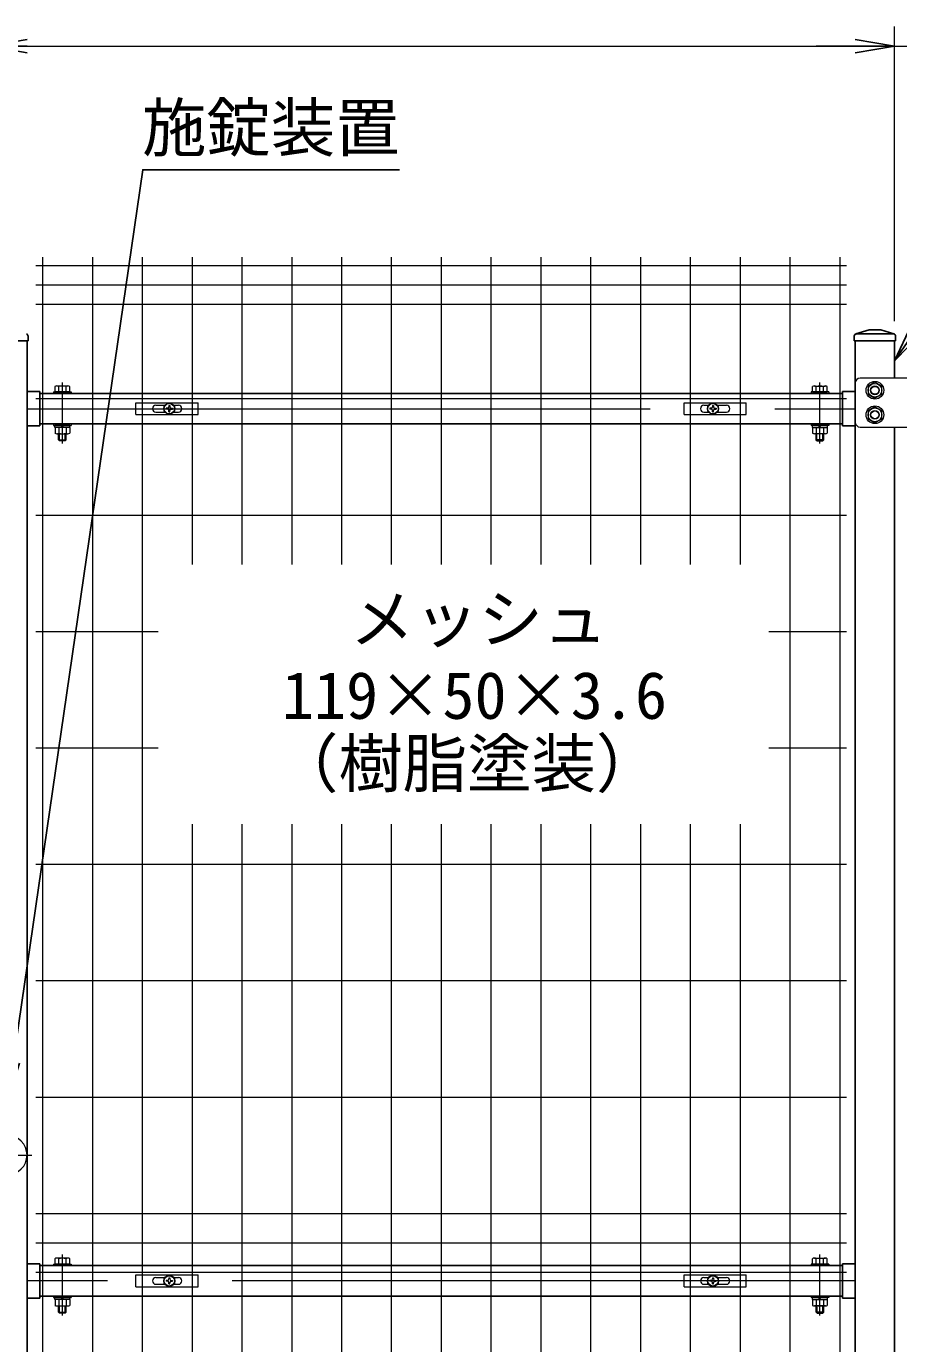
# Model space of a CAD drawing. Units: millimetres, scale not verified. Extents: x -6052 to 2348, y -2970 to 2970.
# Drawn here: x -1722 to -834, y 286 to 1628 of the extents above; entities that cross this region are included whole.
import ezdxf
from ezdxf.enums import TextEntityAlignment as Align

# ---------------------------------------------------------------- set-up
doc = ezdxf.new("R2010")
doc.units = ezdxf.units.MM
doc.header["$LTSCALE"] = 20
doc.linetypes.add('USER1', pattern=[50.8, 31.75, -6.35, 6.35, -6.35])
for name, color, linetype, lineweight in [('0-2_D-STR-TXT', 7, 'Continuous', 13), ('0-3_D-STR1', 1, 'Continuous', 25), ('0-4_D-BMK', 2, 'USER1', 13), ('0-5_D-STR-DIM', 7, 'Continuous', 13), ('0-6_0', 7, 'Continuous', 25), ('0-7_D-STR3', 3, 'Continuous', 13), ('0-8_D-STR2', 7, 'Continuous', 13)]:
    doc.layers.add(name, color=color, linetype=linetype, lineweight=lineweight)
doc.styles.add('ＭＳ ゴシック', font='')
doc.styles.get('ＭＳ ゴシック').set_extended_font_data('MS Gothic')

# ---------------------------------------------------------------- blocks, each defined once
blk = doc.blocks.new('_Open')
at = {"layer": '0-6_0'}
blk.add_line((-20, 3.33), (0, 0), dxfattribs=at)
blk.add_lwpolyline([(-20, -3.33), (0, 0), (-20, 0)], dxfattribs=at)
blk = doc.blocks.new('A$C1aa64d16')
at = {"layer": '0-7_D-STR3'}
for p, q in [((-679.7, 120), (590.3, 120)), ((-679.7, -120), (-679.7, 120)), ((-274.7, 70), (-91.2, 70)), ((-37.1, 8.4), (-63, 7.9)), ((-63, 7.9), (-63, -7.9)), ((-7.9, 63), (-8.4, 37.1)), ((-7.9, 63), (7.9, 63)), ((7.9, 63), (8.4, 37.1)), ((37.1, 8.4), (63, 7.9)), ((63, 7.9), (63, -7.9)), ((91.2, 70), (185.3, 70)), ((-274.7, -70), (-91.2, -70)), ((-37.1, -8.4), (-63, -7.9)), ((-7.9, -63), (-8.4, -37.1)), ((37.1, -8.4), (63, -7.9)), ((91.2, -70), (185.3, -70))]:
    blk.add_line(p, q, dxfattribs=at)
for points in [[(-679.7, -120), (590.3, -120), (590.3, 120)], [(-7.9, -63), (7.9, -63), (8.4, -37.1)]]:
    blk.add_lwpolyline(points, dxfattribs=at)
for radius in [115, 105]:
    blk.add_circle((0, 0), radius, dxfattribs=at)
for centre, radius, start, end in [((-274.7, 0), 70, 90, 270), ((-38.1, 38.1), 29.8, 270, 0), ((38.1, 38.1), 29.8, 180, 270), ((185.3, 0), 70, 270, 90), ((-38.1, -38.1), 29.8, 0, 90), ((38.1, -38.1), 29.8, 90, 180)]:
    blk.add_arc(centre, radius, start, end, dxfattribs=at)
blk = doc.blocks.new('A$Cf29bf4b8')
at = {"layer": '0-7_D-STR3'}
for p, q in [((-590.3, 120), (679.7, 120)), ((-590.3, -120), (-590.3, 120)), ((-185.3, 70), (-91.2, 70)), ((-37.1, 8.4), (-63, 7.9)), ((-63, 7.9), (-63, -7.9)), ((-7.9, 63), (-8.4, 37.1)), ((-7.9, 63), (7.9, 63)), ((7.9, 63), (8.4, 37.1)), ((37.1, 8.4), (63, 7.9)), ((63, 7.9), (63, -7.9)), ((91.2, 70), (274.7, 70)), ((-185.3, -70), (-91.2, -70)), ((-37.1, -8.4), (-63, -7.9)), ((-7.9, -63), (-8.4, -37.1)), ((37.1, -8.4), (63, -7.9)), ((91.2, -70), (274.7, -70))]:
    blk.add_line(p, q, dxfattribs=at)
for points in [[(-590.3, -120), (679.7, -120), (679.7, 120)], [(-7.9, -63), (7.9, -63), (8.4, -37.1)]]:
    blk.add_lwpolyline(points, dxfattribs=at)
for radius in [115, 105]:
    blk.add_circle((0, 0), radius, dxfattribs=at)
for centre, radius, start, end in [((-185.3, 0), 70, 90, 270), ((-38.1, 38.1), 29.8, 270, 0), ((38.1, 38.1), 29.8, 180, 270), ((274.7, 0), 70, 270, 90), ((-38.1, -38.1), 29.8, 0, 90), ((38.1, -38.1), 29.8, 90, 180)]:
    blk.add_arc(centre, radius, start, end, dxfattribs=at)
blk = doc.blocks.new('MLeader5')
at = {"layer": '0-2_D-STR-TXT', "lineweight": 25}
blk.add_line((-809.44, 1316.52), (-837.75, 1287.49), dxfattribs=at)
for points in [[(-814.92, 1320.33), (-572.71, 1668.66), (-19.76, 1668.66), (-5.45, 1668.66)], [(-820.39, 1324.14), (-837.75, 1287.49), (-814.92, 1320.33)]]:
    blk.add_lwpolyline(points, dxfattribs=at)
blk = doc.blocks.new('MLeader8')
at = {"layer": '0-2_D-STR-TXT', "lineweight": 25}
blk.add_line((-1729.4, 571.61), (-1741.75, 532.99), dxfattribs=at)
for points in [[(-1736, 572.57), (-1603.76, 1482.33), (-1356.46, 1482.33), (-1342.14, 1482.33)], [(-1742.6, 573.53), (-1741.75, 532.99), (-1736, 572.57)]]:
    blk.add_lwpolyline(points, dxfattribs=at)

msp = doc.modelspace()

# ---------------------------------------------------------------- linework, layer by layer
at = {"layer": '0-3_D-STR1'}
for p, q in [((-877.06, 1314.88), (-863.75, 1318.99)), ((-851.75, 1318.99), (-863.75, 1318.99)), ((-838.45, 1314.88), (-851.75, 1318.99)), ((-1720.75, 1307.99), (-1762.75, 1307.99)), ((-1721.75, 1307.99), (-1721.75, -577.01)), ((-1720.75, 1312.59), (-1720.75, 1307.99)), ((-878.75, 1312.59), (-878.75, 1307.99)), ((-836.75, 1307.99), (-878.75, 1307.99)), ((-877.75, 1307.99), (-877.75, -577.01)), ((-838.79, 1314.99), (-876.35, 1314.99)), ((-837.75, 1307.99), (-837.75, 1270.01)), ((-836.75, 1312.59), (-836.75, 1307.99)), ((-1721.75, 1256.24), (-1708.75, 1256.24)), ((-1708.75, 1256.24), (-1708.75, 1221.24)), ((-1708.75, 1254.24), (-890.75, 1254.24)), ((-890.75, 1256.24), (-890.75, 1221.24)), ((-877.75, 1256.24), (-890.75, 1256.24)), ((-1708.75, 1223.24), (-890.75, 1223.24)), ((-1721.75, 1221.24), (-1708.75, 1221.24)), ((-877.75, 1221.24), (-890.75, 1221.24)), ((-837.75, 1220.01), (-837.75, -341.51)), ((-1721.75, 367.24), (-1708.75, 367.24)), ((-1708.75, 367.24), (-1708.75, 332.24)), ((-890.75, 365.24), (-1708.75, 365.24)), ((-890.75, 367.24), (-890.75, 332.24)), ((-877.75, 367.24), (-890.75, 367.24)), ((-1721.75, 332.24), (-1708.75, 332.24)), ((-890.75, 334.24), (-1708.75, 334.24)), ((-877.75, 332.24), (-890.75, 332.24))]:
    msp.add_line(p, q, dxfattribs=at)
for centre, start, end in [((-1723.15, 1312.59), 0, 72.84994), ((-876.35, 1312.59), 90, 180), ((-839.15, 1312.59), 0, 72.84994)]:
    msp.add_arc(centre, 2.4, start, end, dxfattribs=at)
at = {"layer": '0-4_D-BMK'}
for p, q in [((-1685.75, 1203.39), (-1685.75, 1265.48)), ((-913.76, 1203.39), (-913.76, 1265.48)), ((-1721.75, 1238.74), (-877.75, 1238.74)), ((-1818.97, 477.99), (-1716.91, 477.99)), ((-1685.75, 314.39), (-1685.75, 376.48)), ((-913.75, 314.39), (-913.75, 376.48)), ((-877.75, 349.74), (-1721.75, 349.74))]:
    msp.add_line(p, q, dxfattribs=at)
at = {"layer": '0-5_D-STR-DIM'}
for p, q in [((-837.75, 1327.99), (-837.75, 1628.23)), ((-837.75, 1327.99), (-837.75, 1628.23)), ((-1721.75, 1608.23), (-1681.75, 1608.23)), ((-1721.75, 1608.23), (-877.75, 1608.23)), ((-877.75, 1608.23), (-917.75, 1608.23)), ((-837.75, 1608.23), (-791.75, 1608.23))]:
    msp.add_line(p, q, dxfattribs=at)
at = {"layer": '0-7_D-STR3'}
for p, q in [((-877.75, 1264.99), (-877.75, 1224.99)), ((-808.75, 1269.99), (-872.75, 1269.99)), ((-1694.75, 1255.84), (-1694.75, 1254.24)), ((-1694.75, 1255.84), (-1676.75, 1255.84)), ((-1694.75, 1254.24), (-1676.75, 1254.24)), ((-1693.25, 1255.84), (-1693.25, 1261.29)), ((-1678.25, 1255.84), (-1693.25, 1255.84)), ((-1680.13, 1261.84), (-1691.38, 1261.84)), ((-1689.5, 1255.84), (-1689.5, 1261.29)), ((-1682, 1255.84), (-1682, 1261.29)), ((-1678.25, 1255.84), (-1678.25, 1261.29)), ((-1676.75, 1255.84), (-1676.75, 1254.24)), ((-922.76, 1255.84), (-922.76, 1254.24)), ((-904.76, 1255.84), (-922.76, 1255.84)), ((-904.76, 1254.24), (-922.76, 1254.24)), ((-921.26, 1255.84), (-921.26, 1261.29)), ((-921.26, 1255.84), (-906.25, 1255.84)), ((-919.38, 1261.84), (-908.13, 1261.84)), ((-917.51, 1255.84), (-917.51, 1261.29)), ((-910, 1255.84), (-910, 1261.29)), ((-906.25, 1255.84), (-906.25, 1261.29)), ((-904.76, 1255.84), (-904.76, 1254.24)), ((-1694.75, 1223.24), (-1694.75, 1221.64)), ((-1694.75, 1223.24), (-1676.75, 1223.24)), ((-1676.75, 1223.24), (-1676.75, 1221.64)), ((-922.76, 1223.24), (-922.76, 1221.64)), ((-904.76, 1223.24), (-922.76, 1223.24)), ((-904.76, 1223.24), (-904.76, 1221.64)), ((-1694.75, 1221.64), (-1676.75, 1221.64)), ((-1693.25, 1219.64), (-1693.25, 1213.69)), ((-1691.38, 1213.14), (-1680.13, 1213.14)), ((-1689.75, 1206.84), (-1689.75, 1213.14)), ((-1689.5, 1219.64), (-1689.5, 1213.69)), ((-1688.75, 1205.84), (-1688.75, 1213.14)), ((-1685.38, 1219.64), (-1686.53, 1221.64)), ((-1684.68, 1219.64), (-1685.84, 1221.64)), ((-1682.75, 1205.84), (-1682.75, 1213.14)), ((-1682, 1219.64), (-1682, 1213.69)), ((-1681.75, 1206.84), (-1681.75, 1213.14)), ((-1678.25, 1219.64), (-1678.25, 1213.69)), ((-904.76, 1221.64), (-922.76, 1221.64)), ((-921.26, 1219.64), (-921.26, 1213.69)), ((-908.13, 1213.14), (-919.38, 1213.14)), ((-917.76, 1206.84), (-917.76, 1213.14)), ((-917.51, 1219.64), (-917.51, 1213.69)), ((-916.76, 1205.84), (-916.76, 1213.14)), ((-914.82, 1219.64), (-913.67, 1221.64)), ((-914.13, 1219.64), (-912.98, 1221.64)), ((-910.76, 1205.84), (-910.76, 1213.14)), ((-910, 1219.64), (-910, 1213.69)), ((-909.76, 1206.84), (-909.76, 1213.14)), ((-906.25, 1219.64), (-906.25, 1213.69)), ((-872.75, 1219.99), (-808.75, 1219.99)), ((-1689.75, 1206.84), (-1688.75, 1205.84)), ((-1689.75, 1206.84), (-1681.75, 1206.84)), ((-1682.75, 1205.84), (-1688.75, 1205.84)), ((-1682.75, 1205.84), (-1681.75, 1206.84)), ((-916.76, 1205.84), (-917.76, 1206.84)), ((-909.76, 1206.84), (-917.76, 1206.84)), ((-916.76, 1205.84), (-910.76, 1205.84)), ((-909.76, 1206.84), (-910.76, 1205.84)), ((-1694.75, 366.84), (-1694.75, 365.24)), ((-1694.75, 366.84), (-1676.75, 366.84)), ((-1694.75, 365.24), (-1676.75, 365.24)), ((-1693.25, 366.84), (-1693.25, 372.29)), ((-1678.25, 366.84), (-1693.25, 366.84)), ((-1680.13, 372.84), (-1691.38, 372.84)), ((-1689.5, 366.84), (-1689.5, 372.29)), ((-1682, 366.84), (-1682, 372.29)), ((-1678.25, 366.84), (-1678.25, 372.29)), ((-1676.75, 366.84), (-1676.75, 365.24)), ((-922.75, 366.84), (-922.75, 365.24)), ((-904.75, 366.84), (-922.75, 366.84)), ((-904.75, 365.24), (-922.75, 365.24)), ((-921.26, 366.84), (-921.26, 372.29)), ((-921.26, 366.84), (-906.25, 366.84)), ((-919.38, 372.84), (-908.13, 372.84)), ((-917.51, 366.84), (-917.51, 372.29)), ((-910, 366.84), (-910, 372.29)), ((-906.25, 366.84), (-906.25, 372.29)), ((-904.75, 366.84), (-904.75, 365.24)), ((-1694.75, 334.24), (-1694.75, 332.64)), ((-1694.75, 334.24), (-1676.75, 334.24)), ((-1694.75, 332.64), (-1676.75, 332.64)), ((-1693.25, 330.64), (-1693.25, 324.69)), ((-1691.38, 324.14), (-1680.13, 324.14)), ((-1689.75, 317.84), (-1689.75, 324.14)), ((-1689.5, 330.64), (-1689.5, 324.69)), ((-1688.75, 316.84), (-1688.75, 324.14)), ((-1685.38, 330.64), (-1686.53, 332.64)), ((-1684.68, 330.64), (-1685.84, 332.64)), ((-1682.75, 316.84), (-1682.75, 324.14)), ((-1682, 330.64), (-1682, 324.69)), ((-1681.75, 317.84), (-1681.75, 324.14)), ((-1678.25, 330.64), (-1678.25, 324.69)), ((-1676.75, 334.24), (-1676.75, 332.64)), ((-922.75, 334.24), (-922.75, 332.64)), ((-904.75, 334.24), (-922.75, 334.24)), ((-904.75, 332.64), (-922.75, 332.64)), ((-921.26, 330.64), (-921.26, 324.69)), ((-908.13, 324.14), (-919.38, 324.14)), ((-917.75, 317.84), (-917.75, 324.14)), ((-917.51, 330.64), (-917.51, 324.69)), ((-916.75, 316.84), (-916.75, 324.14)), ((-914.82, 330.64), (-913.67, 332.64)), ((-914.13, 330.64), (-912.98, 332.64)), ((-910.75, 316.84), (-910.75, 324.14)), ((-910, 330.64), (-910, 324.69)), ((-909.75, 317.84), (-909.75, 324.14)), ((-906.25, 330.64), (-906.25, 324.69)), ((-904.75, 334.24), (-904.75, 332.64)), ((-1689.75, 317.84), (-1688.75, 316.84)), ((-1689.75, 317.84), (-1681.75, 317.84)), ((-1682.75, 316.84), (-1688.75, 316.84)), ((-1682.75, 316.84), (-1681.75, 317.84)), ((-916.75, 316.84), (-917.75, 317.84)), ((-909.75, 317.84), (-917.75, 317.84)), ((-916.75, 316.84), (-910.75, 316.84)), ((-909.75, 317.84), (-910.75, 316.84))]:
    msp.add_line(p, q, dxfattribs=at)
for points in [[(-857.75, 1265.59), (-864.77, 1261.54), (-864.77, 1253.44), (-857.75, 1249.39), (-850.74, 1253.44), (-850.74, 1261.54)], [(-857.75, 1240.59), (-864.77, 1236.54), (-864.77, 1228.44), (-857.75, 1224.39), (-850.74, 1228.44), (-850.74, 1236.54)]]:
    msp.add_lwpolyline(points, close=True, dxfattribs=at)
for points in [[(-1678.05, 1219.64), (-1693.45, 1219.64), (-1693.45, 1221.64)], [(-1678.05, 1219.64), (-1678.05, 1221.64), (-1693.45, 1221.64)], [(-921.46, 1219.64), (-906.06, 1219.64), (-906.06, 1221.64)], [(-921.46, 1219.64), (-921.46, 1221.64), (-906.06, 1221.64)], [(-1678.05, 330.64), (-1693.45, 330.64), (-1693.45, 332.64)], [(-1678.05, 330.64), (-1678.05, 332.64), (-1693.45, 332.64)], [(-921.45, 330.64), (-906.05, 330.64), (-906.05, 332.64)], [(-921.45, 330.64), (-921.45, 332.64), (-906.05, 332.64)]]:
    msp.add_lwpolyline(points, dxfattribs=at)
for centre, radius in [((-857.75, 1257.49), 9), ((-857.75, 1257.49), 7.03), ((-857.75, 1257.49), 4.5), ((-857.75, 1257.49), 4), ((-857.75, 1232.49), 9), ((-857.75, 1232.49), 7.03), ((-857.75, 1232.49), 4.5), ((-857.75, 1232.49), 4)]:
    msp.add_circle(centre, radius, dxfattribs=at)
for centre, radius, start, end in [((-872.75, 1264.99), 5, 90, 180), ((-1691.38, 1258.39), 3.46, 57.13278, 122.86722), ((-1685.75, 1248.85), 12.99, 73.22135, 106.77865), ((-1680.13, 1258.39), 3.46, 57.13278, 122.86722), ((-919.38, 1258.39), 3.46, 57.13278, 122.86722), ((-913.76, 1248.85), 12.99, 73.22135, 106.77865), ((-908.13, 1258.39), 3.46, 57.13278, 122.86722), ((-872.75, 1224.99), 5, 180, 270), ((-1691.38, 1216.59), 3.46, 237.13278, 302.86722), ((-1685.75, 1226.13), 12.99, 253.22135, 286.77865), ((-1680.13, 1216.59), 3.46, 237.13278, 302.86722), ((-919.38, 1216.59), 3.46, 237.13278, 302.86722), ((-913.76, 1226.13), 12.99, 253.22135, 286.77865), ((-908.13, 1216.59), 3.46, 237.13278, 302.86722), ((-1741.75, 477.99), 20, 270, 89.99983), ((-1691.38, 369.39), 3.46, 57.13278, 122.86722), ((-1685.75, 359.85), 12.99, 73.22135, 106.77865), ((-1680.13, 369.39), 3.46, 57.13278, 122.86722), ((-919.38, 369.39), 3.46, 57.13278, 122.86722), ((-913.75, 359.85), 12.99, 73.22135, 106.77865), ((-908.13, 369.39), 3.46, 57.13278, 122.86722), ((-1691.38, 327.59), 3.46, 237.13278, 302.86722), ((-1685.75, 337.13), 12.99, 253.22135, 286.77865), ((-1680.13, 327.59), 3.46, 237.13278, 302.86722), ((-919.38, 327.59), 3.46, 237.13278, 302.86722), ((-913.75, 337.13), 12.99, 253.22135, 286.77865), ((-908.13, 327.59), 3.46, 237.13278, 302.86722)]:
    msp.add_arc(centre, radius, start, end, dxfattribs=at)
at = {"layer": '0-8_D-STR2'}
for p, q in [((-1712.91, 1384.56), (-886.59, 1384.56)), ((-1705.91, 1392.99), (-1705.91, -577.01)), ((-1655.14, 1392.99), (-1655.14, -577.01)), ((-1604.37, 1392.99), (-1604.37, -577.01)), ((-1553.6, 1392.99), (-1553.6, 1079.88)), ((-1502.83, 1392.99), (-1502.83, 1079.88)), ((-1452.06, 1392.99), (-1452.06, 1079.88)), ((-1401.29, 1392.99), (-1401.29, 1079.88)), ((-1350.52, 1392.99), (-1350.52, 1079.88)), ((-1299.75, 1392.99), (-1299.75, 1079.88)), ((-1248.98, 1392.99), (-1248.98, 1079.88)), ((-1198.21, 1392.99), (-1198.21, 1079.88)), ((-1147.44, 1392.99), (-1147.44, 1079.88)), ((-1096.67, 1392.99), (-1096.67, 1079.88)), ((-1045.9, 1392.99), (-1045.9, 1079.88)), ((-995.13, 1392.99), (-995.13, 1079.88)), ((-944.36, 1392.99), (-944.36, -577.01)), ((-893.59, 1392.99), (-893.59, -577.01)), ((-1712.91, 1364.99), (-886.59, 1364.99)), ((-1712.91, 1345.42), (-886.59, 1345.42)), ((-1712.91, 1248.99), (-886.59, 1248.99)), ((-1712.91, 1130.35), (-886.59, 1130.35)), ((-1712.91, 1011.7), (-1588.1, 1011.7)), ((-965.91, 1011.7), (-886.59, 1011.7)), ((-1712.91, 893.06), (-1588.1, 893.06)), ((-965.91, 893.06), (-886.59, 893.06)), ((-1553.6, 815.07), (-1553.6, -577.01)), ((-1502.83, 815.07), (-1502.83, -577.01)), ((-1452.06, 815.07), (-1452.06, -577.01)), ((-1401.29, 815.07), (-1401.29, -577.01)), ((-1350.52, 815.07), (-1350.52, -577.01)), ((-1299.75, 815.07), (-1299.75, -577.01)), ((-1248.98, 815.07), (-1248.98, -577.01)), ((-1198.21, 815.07), (-1198.21, -577.01)), ((-1147.44, 815.07), (-1147.44, -577.01)), ((-1096.67, 815.07), (-1096.67, -577.01)), ((-1045.9, 815.07), (-1045.9, -577.01)), ((-995.13, 815.07), (-995.13, -577.01)), ((-1712.91, 774.42), (-886.59, 774.42)), ((-1712.91, 655.77), (-886.59, 655.77)), ((-1712.91, 537.13), (-886.59, 537.13)), ((-1712.91, 418.49), (-886.59, 418.49)), ((-1712.91, 388.49), (-886.59, 388.49)), ((-1712.91, 358.49), (-886.59, 358.49))]:
    msp.add_line(p, q, dxfattribs=at)

# ---------------------------------------------------------------- block references
at = {"layer": '0-2_D-STR-TXT'}
for name in ['MLeader5', 'MLeader8']:
    msp.add_blockref(name, (0, 0), dxfattribs=at)
at = {"layer": '0-5_D-STR-DIM', "xscale": 2, "yscale": 2, "rotation": 180}
msp.add_blockref('_Open', (-1761.75, 1608.23), dxfattribs=at)
msp.add_blockref('_Open', (-1761.75, 1608.23), dxfattribs=at)
at = {"layer": '0-5_D-STR-DIM'}
for name, p, xscale, yscale in [('_Open', (-837.75, 1608.23), 2, 2), ('_Open', (-837.75, 1608.23), 2, 2), ('A$C1aa64d16', (-1576.75, 1238.74), 0.05, 0.05), ('A$Cf29bf4b8', (-1022.75, 1238.74), 0.05, 0.05), ('A$C1aa64d16', (-1576.75, 349.74), 0.05, 0.05), ('A$Cf29bf4b8', (-1022.75, 349.74), 0.05, 0.05)]:
    msp.add_blockref(name, p, dxfattribs=dict(at, xscale=xscale, yscale=yscale))

# ---------------------------------------------------------------- texts
at = {"layer": '0-2_D-STR-TXT', "style": 'ＭＳ ゴシック'}
for s, p in [('施錠装置', (-1604.57, 1486.72)), ('メッシュ', (-1392.79, 985.97)), ('119×50×3.6', (-1462.09, 908.15)), ('（樹脂塗装）', (-1470.03, 838.66))]:
    msp.add_text(s, height=48.09, dxfattribs=at).set_placement(p, align=Align.BOTTOM_LEFT)

doc.saveas('drawing.dxf')
